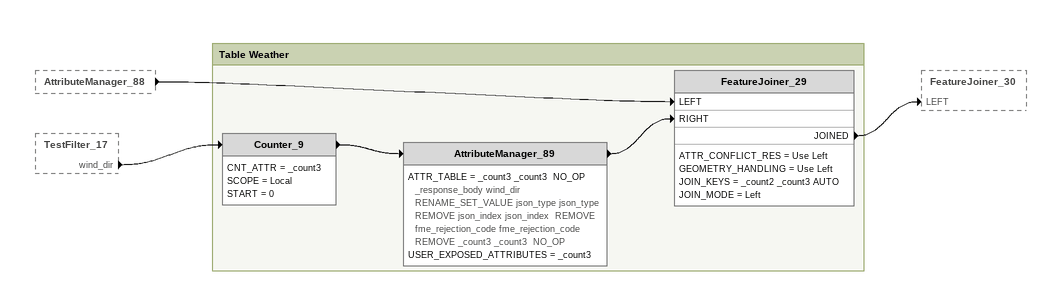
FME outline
AttributeManager_88 [outside]
    -> FeatureJoiner_29 [LEFT]
TestFilter_17 [outside]
    wind_dir -> Counter_9

Bookmark: Table Weather
Counter_9
    CNT_ATTR = _count3
    SCOPE = Local
    START = 0
    -> AttributeManager_89
AttributeManager_89
    ATTR_TABLE = _count3 _count3  NO_OP _response_body wind_dir  RENAME_SET_VALUE json_type json_type  REMOVE json_index json_index  REMOVE fme_rejection_code fme_rejection_code  REMOVE _count3 _count3  NO_OP
    USER_EXPOSED_ATTRIBUTES = _count3
    -> FeatureJoiner_29 [RIGHT]
FeatureJoiner_29
    ATTR_CONFLICT_RES = Use Left
    GEOMETRY_HANDLING = Use Left
    JOIN_KEYS = _count2 _count3 AUTO
    JOIN_MODE = Left
    JOINED -> FeatureJoiner_30 [LEFT]
